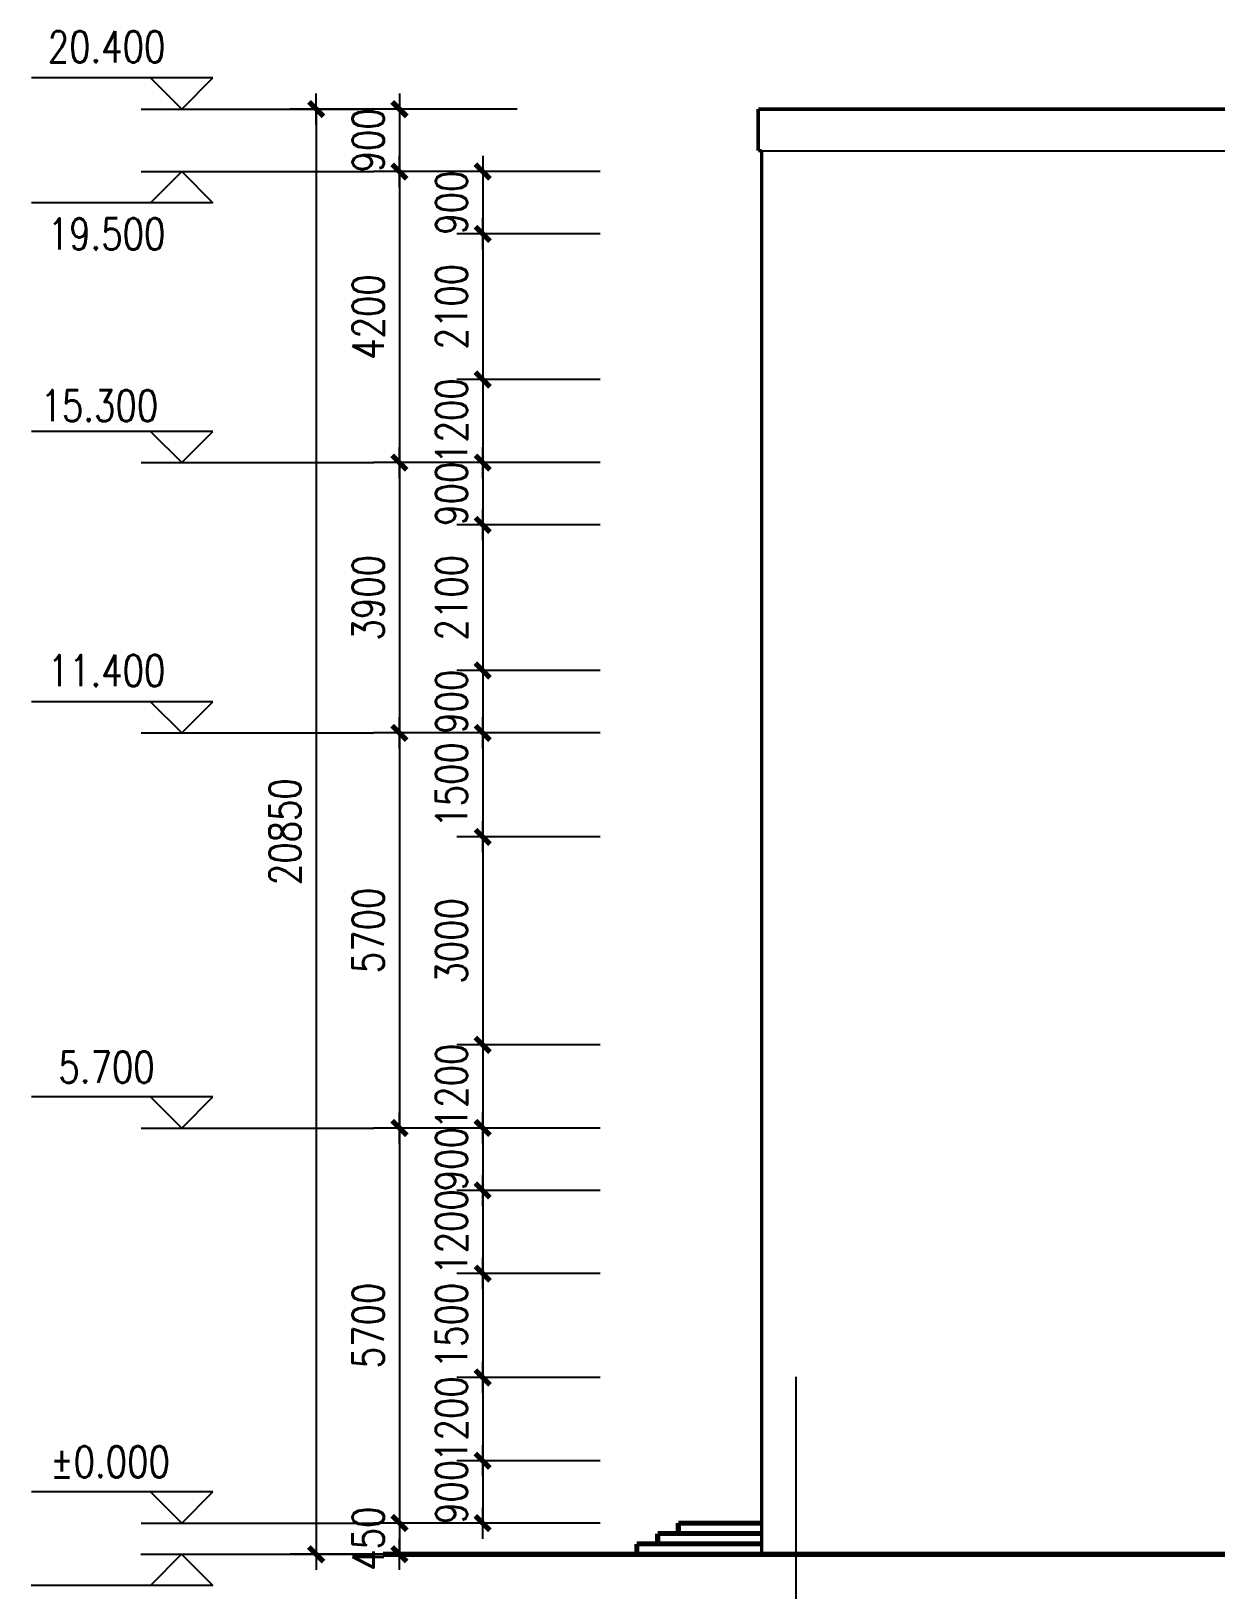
# Model space of a CAD drawing. Extents: x -55219 to 470149, y 494712 to 780039.
# Drawn here: x 98432 to 115514, y 510112 to 532600 of the extents above; entities that cross this region are included whole.
import ezdxf
from ezdxf.enums import TextEntityAlignment as Align

# ---------------------------------------------------------------- set-up
doc = ezdxf.new("R2010")
doc.units = 0
doc.header["$LTSCALE"] = 1500
doc.header["$MEASUREMENT"] = 0
doc.layers.get('0').update_dxf_attribs({"linetype": 'CONTINUOUS'})
doc.layers.get('DEFPOINTS').update_dxf_attribs({"linetype": 'CONTINUOUS'})
doc.layers.add('LVTRY', color=6, linetype='CONTINUOUS')
doc.styles.add('DIM_FONT', font='SIMPLEX.shx', dxfattribs={"width": 0.8})
doc.dimstyles.new('DIMB150', dxfattribs={"dimscale": 1.5, "dimtxt": 300, "dimasz": 1, "dimexe": 250, "dimexo": 300, "dimgap": 150, "dimtad": 1, "dimdec": 0, "dimzin": 0, "dimdsep": 46, "dimtxsty": 'DIM_FONT', "dimblk": '_DIMX', "dimcen": 0.09, "dimse2": 1, "dimclrt": 7, "dimadec": 0, "dimazin": 0, "dimtfac": 1, "dimtdec": 0, "dimtix": 1, "dimtmove": 2, "dimatfit": 3, "dimldrblk": '_DIMX', "dimfxl": 1, "dimtolj": 1, "dimtzin": 0, "dimarcsym": 0})
doc.dimstyles.new('DIMN150', dxfattribs={"dimscale": 1.5, "dimtxt": 300, "dimasz": 1, "dimexe": 250, "dimexo": 300, "dimgap": 150, "dimtad": 1, "dimdec": 0, "dimzin": 0, "dimdsep": 46, "dimtxsty": 'DIM_FONT', "dimblk": '_DIMX', "dimcen": 0.09, "dimclrt": 7, "dimadec": 0, "dimazin": 0, "dimtfac": 1, "dimtdec": 0, "dimtix": 1, "dimtmove": 2, "dimatfit": 3, "dimldrblk": '_DIMX', "dimfxl": 1, "dimtolj": 1, "dimtzin": 0, "dimarcsym": 0})

# ---------------------------------------------------------------- blocks, each defined once
blk = doc.blocks.new('_DIMX')
blk.add_line((-150, 0), (150, 0))
at = {"const_width": 50}
blk.add_lwpolyline([(-70, -70), (70, 70)], dxfattribs=at)
blk = doc.blocks.new('*D686')
at = {"color": 0, "linetype": 'ByBlock'}
for p, q in [((104238, 531475), (102167, 531475)), ((102542, 531473), (102542, 510626)), ((104238, 510625), (102167, 510625))]:
    blk.add_line(p, q, dxfattribs=at)
at = {"layer": 'DEFPOINTS', "color": 0, "linetype": 'ByBlock'}
for p in [(104688, 531475), (102542, 510625), (104688, 510625)]:
    blk.add_point(p, dxfattribs=at)
at = {"color": 0, "linetype": 'ByBlock', "xscale": 1.5, "yscale": 1.5, "zscale": 1.5}
for p, rotation in [((102542, 531475), 90), ((102542, 510625), 270)]:
    blk.add_blockref('_DIMX', p, dxfattribs=dict(at, rotation=rotation))
at = {"color": 7, "linetype": 'ByBlock', "insert": (102092, 521050), "char_height": 450, "attachment_point": 5, "rotation": 90, "style": 'DIM_FONT'}
blk.add_mtext('\\A1;20850', dxfattribs=at)
blk = doc.blocks.new('*D684')
at = {"color": 0, "linetype": 'ByBlock'}
for p, q in [((105438, 511075), (103367, 511075)), ((103742, 511076), (103742, 511078)), ((103742, 511075), (103742, 510625)), ((105438, 510625), (103367, 510625)), ((103742, 510623), (103742, 510622))]:
    blk.add_line(p, q, dxfattribs=at)
at = {"layer": 'DEFPOINTS', "color": 0, "linetype": 'ByBlock'}
for p in [(105888, 511075), (103742, 510625), (105888, 510625)]:
    blk.add_point(p, dxfattribs=at)
at = {"color": 0, "linetype": 'ByBlock', "xscale": 1.5, "yscale": 1.5, "zscale": 1.5}
for p, rotation in [((103742, 511075), 270), ((103742, 510625), 90)]:
    blk.add_blockref('_DIMX', p, dxfattribs=dict(at, rotation=rotation))
at = {"color": 7, "linetype": 'ByBlock', "insert": (103292, 510850), "char_height": 450, "attachment_point": 5, "rotation": 90, "style": 'DIM_FONT'}
blk.add_mtext('\\A1;450', dxfattribs=at)
blk = doc.blocks.new('*D683')
at = {"color": 0, "linetype": 'ByBlock'}
for p, q in [((105438, 516775), (103367, 516775)), ((103742, 516773), (103742, 511076)), ((105438, 511075), (103367, 511075))]:
    blk.add_line(p, q, dxfattribs=at)
at = {"layer": 'DEFPOINTS', "color": 0, "linetype": 'ByBlock'}
for p in [(105888, 516775), (103742, 511075), (105888, 511075)]:
    blk.add_point(p, dxfattribs=at)
at = {"color": 0, "linetype": 'ByBlock', "xscale": 1.5, "yscale": 1.5, "zscale": 1.5}
for p, rotation in [((103742, 516775), 90), ((103742, 511075), 270)]:
    blk.add_blockref('_DIMX', p, dxfattribs=dict(at, rotation=rotation))
at = {"color": 7, "linetype": 'ByBlock', "insert": (103292, 513925), "char_height": 450, "attachment_point": 5, "rotation": 90, "style": 'DIM_FONT'}
blk.add_mtext('\\A1;5700', dxfattribs=at)
blk = doc.blocks.new('*D682')
at = {"color": 0, "linetype": 'ByBlock'}
for p, q in [((105438, 522475), (103367, 522475)), ((103742, 522473), (103742, 516776)), ((105438, 516775), (103367, 516775))]:
    blk.add_line(p, q, dxfattribs=at)
at = {"layer": 'DEFPOINTS', "color": 0, "linetype": 'ByBlock'}
for p in [(105888, 522475), (103742, 516775), (105888, 516775)]:
    blk.add_point(p, dxfattribs=at)
at = {"color": 0, "linetype": 'ByBlock', "xscale": 1.5, "yscale": 1.5, "zscale": 1.5}
for p, rotation in [((103742, 522475), 90), ((103742, 516775), 270)]:
    blk.add_blockref('_DIMX', p, dxfattribs=dict(at, rotation=rotation))
at = {"color": 7, "linetype": 'ByBlock', "insert": (103292, 519625), "char_height": 450, "attachment_point": 5, "rotation": 90, "style": 'DIM_FONT'}
blk.add_mtext('\\A1;5700', dxfattribs=at)
blk = doc.blocks.new('*D681')
at = {"color": 0, "linetype": 'ByBlock'}
for p, q in [((105438, 526375), (103367, 526375)), ((103742, 526373), (103742, 522476)), ((105438, 522475), (103367, 522475))]:
    blk.add_line(p, q, dxfattribs=at)
at = {"layer": 'DEFPOINTS', "color": 0, "linetype": 'ByBlock'}
for p in [(105888, 526375), (103742, 522475), (105888, 522475)]:
    blk.add_point(p, dxfattribs=at)
at = {"color": 0, "linetype": 'ByBlock', "xscale": 1.5, "yscale": 1.5, "zscale": 1.5}
for p, rotation in [((103742, 526375), 90), ((103742, 522475), 270)]:
    blk.add_blockref('_DIMX', p, dxfattribs=dict(at, rotation=rotation))
at = {"color": 7, "linetype": 'ByBlock', "insert": (103292, 524425), "char_height": 450, "attachment_point": 5, "rotation": 90, "style": 'DIM_FONT'}
blk.add_mtext('\\A1;3900', dxfattribs=at)
blk = doc.blocks.new('*D680')
at = {"color": 0, "linetype": 'ByBlock'}
for p, q in [((105438, 531475), (103367, 531475)), ((103742, 531476), (103742, 531478)), ((103742, 531475), (103742, 530575)), ((103742, 530573), (103742, 530572))]:
    blk.add_line(p, q, dxfattribs=at)
at = {"layer": 'DEFPOINTS', "color": 0, "linetype": 'ByBlock'}
for p in [(105888, 531475), (103742, 530575), (105888, 530575)]:
    blk.add_point(p, dxfattribs=at)
at = {"color": 0, "linetype": 'ByBlock', "xscale": 1.5, "yscale": 1.5, "zscale": 1.5}
for p, rotation in [((103742, 531475), 270), ((103742, 530575), 90)]:
    blk.add_blockref('_DIMX', p, dxfattribs=dict(at, rotation=rotation))
at = {"color": 7, "linetype": 'ByBlock', "insert": (103292, 531025), "char_height": 450, "attachment_point": 5, "rotation": 90, "style": 'DIM_FONT'}
blk.add_mtext('\\A1;900', dxfattribs=at)
blk = doc.blocks.new('*D685')
at = {"color": 0, "linetype": 'ByBlock'}
for p, q in [((105438, 530575), (103367, 530575)), ((103742, 530573), (103742, 526376)), ((105438, 526375), (103367, 526375))]:
    blk.add_line(p, q, dxfattribs=at)
at = {"layer": 'DEFPOINTS', "color": 0, "linetype": 'ByBlock'}
for p in [(105888, 530575), (103742, 526375), (105888, 526375)]:
    blk.add_point(p, dxfattribs=at)
at = {"color": 0, "linetype": 'ByBlock', "xscale": 1.5, "yscale": 1.5, "zscale": 1.5}
for p, rotation in [((103742, 530575), 90), ((103742, 526375), 270)]:
    blk.add_blockref('_DIMX', p, dxfattribs=dict(at, rotation=rotation))
at = {"color": 7, "linetype": 'ByBlock', "insert": (103292, 528475), "char_height": 450, "attachment_point": 5, "rotation": 90, "style": 'DIM_FONT'}
blk.add_mtext('\\A1;4200', dxfattribs=at)
blk = doc.blocks.new('*D705')
at = {"color": 0, "linetype": 'ByBlock'}
for p, q in [((106638, 530575), (104567, 530575)), ((104942, 530576), (104942, 530578)), ((104942, 530575), (104942, 529675)), ((106638, 529675), (104567, 529675)), ((104942, 529673), (104942, 529672))]:
    blk.add_line(p, q, dxfattribs=at)
at = {"layer": 'DEFPOINTS', "color": 0, "linetype": 'ByBlock'}
for p in [(107088, 530575), (104942, 529675), (107088, 529675)]:
    blk.add_point(p, dxfattribs=at)
at = {"color": 0, "linetype": 'ByBlock', "xscale": 1.5, "yscale": 1.5, "zscale": 1.5}
for p, rotation in [((104942, 530575), 270), ((104942, 529675), 90)]:
    blk.add_blockref('_DIMX', p, dxfattribs=dict(at, rotation=rotation))
at = {"color": 7, "linetype": 'ByBlock', "insert": (104492, 530125), "char_height": 450, "attachment_point": 5, "rotation": 90, "style": 'DIM_FONT'}
blk.add_mtext('\\A1;900', dxfattribs=at)
blk = doc.blocks.new('*D704')
at = {"color": 0, "linetype": 'ByBlock'}
for p, q in [((106638, 526375), (104567, 526375)), ((104942, 526376), (104942, 526378)), ((104942, 526375), (104942, 525475)), ((106638, 525475), (104567, 525475)), ((104942, 525473), (104942, 525472))]:
    blk.add_line(p, q, dxfattribs=at)
at = {"layer": 'DEFPOINTS', "color": 0, "linetype": 'ByBlock'}
for p in [(107088, 526375), (104942, 525475), (107088, 525475)]:
    blk.add_point(p, dxfattribs=at)
at = {"color": 0, "linetype": 'ByBlock', "xscale": 1.5, "yscale": 1.5, "zscale": 1.5}
for p, rotation in [((104942, 526375), 270), ((104942, 525475), 90)]:
    blk.add_blockref('_DIMX', p, dxfattribs=dict(at, rotation=rotation))
at = {"color": 7, "linetype": 'ByBlock', "insert": (104492, 525925), "char_height": 450, "attachment_point": 5, "rotation": 90, "style": 'DIM_FONT'}
blk.add_mtext('\\A1;900', dxfattribs=at)
blk = doc.blocks.new('*D703')
at = {"color": 0, "linetype": 'ByBlock'}
for p, q in [((106638, 522475), (104567, 522475)), ((104942, 522476), (104942, 522478)), ((104942, 522475), (104942, 520975)), ((106638, 520975), (104567, 520975)), ((104942, 520973), (104942, 520972))]:
    blk.add_line(p, q, dxfattribs=at)
at = {"layer": 'DEFPOINTS', "color": 0, "linetype": 'ByBlock'}
for p in [(107088, 522475), (104942, 520975), (107088, 520975)]:
    blk.add_point(p, dxfattribs=at)
at = {"color": 0, "linetype": 'ByBlock', "xscale": 1.5, "yscale": 1.5, "zscale": 1.5}
for p, rotation in [((104942, 522475), 270), ((104942, 520975), 90)]:
    blk.add_blockref('_DIMX', p, dxfattribs=dict(at, rotation=rotation))
at = {"color": 7, "linetype": 'ByBlock', "insert": (104492, 521725), "char_height": 450, "attachment_point": 5, "rotation": 90, "style": 'DIM_FONT'}
blk.add_mtext('\\A1;1500', dxfattribs=at)
blk = doc.blocks.new('*D702')
at = {"color": 0, "linetype": 'ByBlock'}
for p, q in [((106638, 516775), (104567, 516775)), ((104942, 516776), (104942, 516778)), ((104942, 516775), (104942, 515875)), ((106638, 515875), (104567, 515875)), ((104942, 515873), (104942, 515872))]:
    blk.add_line(p, q, dxfattribs=at)
at = {"layer": 'DEFPOINTS', "color": 0, "linetype": 'ByBlock'}
for p in [(107088, 516775), (104942, 515875), (107088, 515875)]:
    blk.add_point(p, dxfattribs=at)
at = {"color": 0, "linetype": 'ByBlock', "xscale": 1.5, "yscale": 1.5, "zscale": 1.5}
for p, rotation in [((104942, 516775), 270), ((104942, 515875), 90)]:
    blk.add_blockref('_DIMX', p, dxfattribs=dict(at, rotation=rotation))
at = {"color": 7, "linetype": 'ByBlock', "insert": (104492, 516325), "char_height": 450, "attachment_point": 5, "rotation": 90, "style": 'DIM_FONT'}
blk.add_mtext('\\A1;900', dxfattribs=at)
blk = doc.blocks.new('*D706')
at = {"color": 0, "linetype": 'ByBlock'}
for p, q in [((106638, 529675), (104567, 529675)), ((104942, 529673), (104942, 527576)), ((106638, 527575), (104567, 527575))]:
    blk.add_line(p, q, dxfattribs=at)
at = {"layer": 'DEFPOINTS', "color": 0, "linetype": 'ByBlock'}
for p in [(107088, 529675), (104942, 527575), (107088, 527575)]:
    blk.add_point(p, dxfattribs=at)
at = {"color": 0, "linetype": 'ByBlock', "xscale": 1.5, "yscale": 1.5, "zscale": 1.5}
for p, rotation in [((104942, 529675), 90), ((104942, 527575), 270)]:
    blk.add_blockref('_DIMX', p, dxfattribs=dict(at, rotation=rotation))
at = {"color": 7, "linetype": 'ByBlock', "insert": (104492, 528625), "char_height": 450, "attachment_point": 5, "rotation": 90, "style": 'DIM_FONT'}
blk.add_mtext('\\A1;2100', dxfattribs=at)
blk = doc.blocks.new('*D707')
at = {"color": 0, "linetype": 'ByBlock'}
for p, q in [((106638, 527575), (104567, 527575)), ((104942, 527576), (104942, 527578)), ((104942, 527575), (104942, 526375)), ((106638, 526375), (104567, 526375)), ((104942, 526373), (104942, 526372))]:
    blk.add_line(p, q, dxfattribs=at)
at = {"layer": 'DEFPOINTS', "color": 0, "linetype": 'ByBlock'}
for p in [(107088, 527575), (104942, 526375), (107088, 526375)]:
    blk.add_point(p, dxfattribs=at)
at = {"color": 0, "linetype": 'ByBlock', "xscale": 1.5, "yscale": 1.5, "zscale": 1.5}
for p, rotation in [((104942, 527575), 270), ((104942, 526375), 90)]:
    blk.add_blockref('_DIMX', p, dxfattribs=dict(at, rotation=rotation))
at = {"color": 7, "linetype": 'ByBlock', "insert": (104492, 526975), "char_height": 450, "attachment_point": 5, "rotation": 90, "style": 'DIM_FONT'}
blk.add_mtext('\\A1;1200', dxfattribs=at)
blk = doc.blocks.new('*D708')
at = {"color": 0, "linetype": 'ByBlock'}
for p, q in [((106638, 525475), (104567, 525475)), ((104942, 525473), (104942, 523376)), ((106638, 523375), (104567, 523375))]:
    blk.add_line(p, q, dxfattribs=at)
at = {"layer": 'DEFPOINTS', "color": 0, "linetype": 'ByBlock'}
for p in [(107088, 525475), (104942, 523375), (107088, 523375)]:
    blk.add_point(p, dxfattribs=at)
at = {"color": 0, "linetype": 'ByBlock', "xscale": 1.5, "yscale": 1.5, "zscale": 1.5}
for p, rotation in [((104942, 525475), 90), ((104942, 523375), 270)]:
    blk.add_blockref('_DIMX', p, dxfattribs=dict(at, rotation=rotation))
at = {"color": 7, "linetype": 'ByBlock', "insert": (104492, 524425), "char_height": 450, "attachment_point": 5, "rotation": 90, "style": 'DIM_FONT'}
blk.add_mtext('\\A1;2100', dxfattribs=at)
blk = doc.blocks.new('*D709')
at = {"color": 0, "linetype": 'ByBlock'}
for p, q in [((106638, 520975), (104567, 520975)), ((104942, 520973), (104942, 517976)), ((106638, 517975), (104567, 517975))]:
    blk.add_line(p, q, dxfattribs=at)
at = {"layer": 'DEFPOINTS', "color": 0, "linetype": 'ByBlock'}
for p in [(107088, 520975), (104942, 517975), (107088, 517975)]:
    blk.add_point(p, dxfattribs=at)
at = {"color": 0, "linetype": 'ByBlock', "xscale": 1.5, "yscale": 1.5, "zscale": 1.5}
for p, rotation in [((104942, 520975), 90), ((104942, 517975), 270)]:
    blk.add_blockref('_DIMX', p, dxfattribs=dict(at, rotation=rotation))
at = {"color": 7, "linetype": 'ByBlock', "insert": (104492, 519475), "char_height": 450, "attachment_point": 5, "rotation": 90, "style": 'DIM_FONT'}
blk.add_mtext('\\A1;3000', dxfattribs=at)
blk = doc.blocks.new('*D710')
at = {"color": 0, "linetype": 'ByBlock'}
for p, q in [((106638, 517975), (104567, 517975)), ((104942, 517976), (104942, 517978)), ((104942, 517975), (104942, 516775)), ((106638, 516775), (104567, 516775)), ((104942, 516773), (104942, 516772))]:
    blk.add_line(p, q, dxfattribs=at)
at = {"layer": 'DEFPOINTS', "color": 0, "linetype": 'ByBlock'}
for p in [(107088, 517975), (104942, 516775), (107088, 516775)]:
    blk.add_point(p, dxfattribs=at)
at = {"color": 0, "linetype": 'ByBlock', "xscale": 1.5, "yscale": 1.5, "zscale": 1.5}
for p, rotation in [((104942, 517975), 270), ((104942, 516775), 90)]:
    blk.add_blockref('_DIMX', p, dxfattribs=dict(at, rotation=rotation))
at = {"color": 7, "linetype": 'ByBlock', "insert": (104492, 517375), "char_height": 450, "attachment_point": 5, "rotation": 90, "style": 'DIM_FONT'}
blk.add_mtext('\\A1;1200', dxfattribs=at)
blk = doc.blocks.new('*D711')
at = {"color": 0, "linetype": 'ByBlock'}
for p, q in [((106638, 515875), (104567, 515875)), ((104942, 515876), (104942, 515878)), ((104942, 515875), (104942, 514675)), ((106638, 514675), (104567, 514675)), ((104942, 514673), (104942, 514672))]:
    blk.add_line(p, q, dxfattribs=at)
at = {"layer": 'DEFPOINTS', "color": 0, "linetype": 'ByBlock'}
for p in [(107088, 515875), (104942, 514675), (107088, 514675)]:
    blk.add_point(p, dxfattribs=at)
at = {"color": 0, "linetype": 'ByBlock', "xscale": 1.5, "yscale": 1.5, "zscale": 1.5}
for p, rotation in [((104942, 515875), 270), ((104942, 514675), 90)]:
    blk.add_blockref('_DIMX', p, dxfattribs=dict(at, rotation=rotation))
at = {"color": 7, "linetype": 'ByBlock', "insert": (104492, 515275), "char_height": 450, "attachment_point": 5, "rotation": 90, "style": 'DIM_FONT'}
blk.add_mtext('\\A1;1200', dxfattribs=at)
blk = doc.blocks.new('*D712')
at = {"color": 0, "linetype": 'ByBlock'}
for p, q in [((106638, 514675), (104567, 514675)), ((104942, 514676), (104942, 514678)), ((104942, 514675), (104942, 513175)), ((106638, 513175), (104567, 513175)), ((104942, 513173), (104942, 513172))]:
    blk.add_line(p, q, dxfattribs=at)
at = {"layer": 'DEFPOINTS', "color": 0, "linetype": 'ByBlock'}
for p in [(107088, 514675), (104942, 513175), (107088, 513175)]:
    blk.add_point(p, dxfattribs=at)
at = {"color": 0, "linetype": 'ByBlock', "xscale": 1.5, "yscale": 1.5, "zscale": 1.5}
for p, rotation in [((104942, 514675), 270), ((104942, 513175), 90)]:
    blk.add_blockref('_DIMX', p, dxfattribs=dict(at, rotation=rotation))
at = {"color": 7, "linetype": 'ByBlock', "insert": (104492, 513925), "char_height": 450, "attachment_point": 5, "rotation": 90, "style": 'DIM_FONT'}
blk.add_mtext('\\A1;1500', dxfattribs=at)
blk = doc.blocks.new('*D713')
at = {"color": 0, "linetype": 'ByBlock'}
for p, q in [((106638, 513175), (104567, 513175)), ((104942, 513176), (104942, 513178)), ((104942, 513175), (104942, 511975)), ((106638, 511975), (104567, 511975)), ((104942, 511973), (104942, 511972))]:
    blk.add_line(p, q, dxfattribs=at)
at = {"layer": 'DEFPOINTS', "color": 0, "linetype": 'ByBlock'}
for p in [(107088, 513175), (104942, 511975), (107088, 511975)]:
    blk.add_point(p, dxfattribs=at)
at = {"color": 0, "linetype": 'ByBlock', "xscale": 1.5, "yscale": 1.5, "zscale": 1.5}
for p, rotation in [((104942, 513175), 270), ((104942, 511975), 90)]:
    blk.add_blockref('_DIMX', p, dxfattribs=dict(at, rotation=rotation))
at = {"color": 7, "linetype": 'ByBlock', "insert": (104492, 512575), "char_height": 450, "attachment_point": 5, "rotation": 90, "style": 'DIM_FONT'}
blk.add_mtext('\\A1;1200', dxfattribs=at)
blk = doc.blocks.new('*D714')
at = {"color": 0, "linetype": 'ByBlock'}
for p, q in [((106638, 511975), (104567, 511975)), ((104942, 511976), (104942, 511978)), ((104942, 511975), (104942, 511075)), ((106638, 511075), (104567, 511075)), ((104942, 511073), (104942, 511072))]:
    blk.add_line(p, q, dxfattribs=at)
at = {"layer": 'DEFPOINTS', "color": 0, "linetype": 'ByBlock'}
for p in [(107088, 511975), (104942, 511075), (107088, 511075)]:
    blk.add_point(p, dxfattribs=at)
at = {"color": 0, "linetype": 'ByBlock', "xscale": 1.5, "yscale": 1.5, "zscale": 1.5}
for p, rotation in [((104942, 511975), 270), ((104942, 511075), 90)]:
    blk.add_blockref('_DIMX', p, dxfattribs=dict(at, rotation=rotation))
at = {"color": 7, "linetype": 'ByBlock', "insert": (104492, 511525), "char_height": 450, "attachment_point": 5, "rotation": 90, "style": 'DIM_FONT'}
blk.add_mtext('\\A1;900', dxfattribs=at)
blk = doc.blocks.new('*D715')
at = {"color": 0, "linetype": 'ByBlock'}
for p, q in [((106638, 523375), (104567, 523375)), ((104942, 523376), (104942, 523378)), ((104942, 523375), (104942, 522475)), ((106638, 522475), (104567, 522475)), ((104942, 522473), (104942, 522472))]:
    blk.add_line(p, q, dxfattribs=at)
at = {"layer": 'DEFPOINTS', "color": 0, "linetype": 'ByBlock'}
for p in [(107088, 523375), (104942, 522475), (107088, 522475)]:
    blk.add_point(p, dxfattribs=at)
at = {"color": 0, "linetype": 'ByBlock', "xscale": 1.5, "yscale": 1.5, "zscale": 1.5}
for p, rotation in [((104942, 523375), 270), ((104942, 522475), 90)]:
    blk.add_blockref('_DIMX', p, dxfattribs=dict(at, rotation=rotation))
at = {"color": 7, "linetype": 'ByBlock', "insert": (104492, 522925), "char_height": 450, "attachment_point": 5, "rotation": 90, "style": 'DIM_FONT'}
blk.add_mtext('\\A1;900', dxfattribs=at)

msp = doc.modelspace()

# ---------------------------------------------------------------- linework, layer by layer
at = {"layer": 'LVTRY', "color": 7}
for p, q in [((100603, 531924.6), (98434.4, 531924.6)), ((101053, 531924.6), (100153, 531924.6)), ((100153, 531924.6), (100603, 531474.6)), ((100603, 531474.6), (101053, 531924.6)), ((100017.6, 531474.6), (103370.1, 531474.6)), ((108964.7, 530874.6), (154764.7, 530874.6)), ((100017.6, 530574.6), (103370.1, 530574.6)), ((100153, 530124.6), (100603, 530574.6)), ((100603, 530574.6), (101053, 530124.6)), ((100603, 530124.6), (98434.4, 530124.6)), ((101053, 530124.6), (100153, 530124.6)), ((100603, 526824.6), (98434.4, 526824.6)), ((100153, 526824.6), (100603, 526374.6)), ((101053, 526824.6), (100153, 526824.6)), ((100603, 526374.6), (101053, 526824.6)), ((100017.6, 526374.6), (103370.1, 526374.6)), ((100603, 522924.6), (98434.4, 522924.6)), ((101053, 522924.6), (100153, 522924.6)), ((100153, 522924.6), (100603, 522474.6)), ((100603, 522474.6), (101053, 522924.6)), ((100017.6, 522474.6), (103370.1, 522474.6)), ((100603, 517224.6), (98434.4, 517224.6)), ((100153, 517224.6), (100603, 516774.6)), ((101053, 517224.6), (100153, 517224.6)), ((100603, 516774.6), (101053, 517224.6)), ((100017.6, 516774.6), (103370.1, 516774.6)), ((109464.7, 507875.9), (109464.7, 513184.3)), ((100603, 511524.6), (98434.4, 511524.6)), ((101053, 511524.6), (100153, 511524.6)), ((100153, 511524.6), (100603, 511074.6)), ((100603, 511074.6), (101053, 511524.6)), ((100017.6, 511074.6), (103370.1, 511074.6)), ((100014.9, 510624.6), (103367.4, 510624.6)), ((100150.2, 510174.6), (100600.2, 510624.6)), ((100600.2, 510624.6), (101050.2, 510174.6)), ((100600.2, 510174.6), (98431.7, 510174.6)), ((101050.2, 510174.6), (100150.2, 510174.6))]:
    msp.add_line(p, q, dxfattribs=at)
for points, const_width in [([(108914.7, 531474.6), (108914.7, 530874.6)], 50), ([(108964.7, 531474.6), (108914.7, 531474.6)], 50), ([(108964.7, 531474.6), (154764.7, 531474.6)], 50), ([(108914.7, 530874.6), (108964.7, 530874.6)], 50), ([(108964.7, 510624.6), (108964.7, 530874.6)], 50), ([(107464.7, 510924.6), (107464.7, 510774.6)], 75), ([(108964.7, 510924.6), (107464.7, 510924.6)], 75), ([(107764.7, 511074.6), (107764.7, 510924.6)], 75), ([(108964.7, 511074.6), (107764.7, 511074.6)], 75), ([(107164.7, 510774.6), (107164.7, 510624.6)], 75), ([(108964.7, 510774.6), (107164.7, 510774.6)], 75), ([(103504.7, 510624.6), (108964.7, 510624.6)], 75), ([(108880.9, 510624.6), (180090, 510624.6)], 75)]:
    msp.add_lwpolyline(points, dxfattribs=dict(at, const_width=const_width))

# ---------------------------------------------------------------- texts
at = {"layer": 'LVTRY', "color": 7, "style": 'DIM_FONT', "width": 0.8}
for s, p in [('20.400', (99518.7, 532374.6)), ('19.500', (99518.7, 529674.6)), ('15.300', (99415.6, 527197.5)), ('11.400', (99518.7, 523374.6)), ('5.700', (99518.7, 517653.7)), ('%%p0.000', (99568.4, 511958))]:
    msp.add_text(s, height=450, dxfattribs=at).set_placement(p, align=Align.MIDDLE)

# ---------------------------------------------------------------- dimensions: what is measured, and where the dimension line sits
at = {"layer": 'LVTRY', "color": 7}
for base, p1, p2, dimstyle, picture, middle in [((102542.4, 510624.6), (104688.4, 531474.6), (104688.4, 510624.6), 'DIMN150', '*D686', (102092.4, 521049.6)), ((103742.4, 530574.6), (105888.4, 531474.6), (105888.4, 530574.6), 'DIMB150', '*D680', (103292.4, 531024.6)), ((103742.4, 526374.6), (105888.4, 530574.6), (105888.4, 526374.6), 'DIMN150', '*D685', (103292.4, 528474.6)), ((104942.4, 529674.6), (107088.4, 530574.6), (107088.4, 529674.6), 'DIMN150', '*D705', (104492.4, 530124.6)), ((104942.4, 527574.6), (107088.4, 529674.6), (107088.4, 527574.6), 'DIMN150', '*D706', (104492.4, 528624.6)), ((104942.4, 526374.6), (107088.4, 527574.6), (107088.4, 526374.6), 'DIMN150', '*D707', (104492.4, 526974.6)), ((103742.4, 522474.6), (105888.4, 526374.6), (105888.4, 522474.6), 'DIMN150', '*D681', (103292.4, 524424.6)), ((104942.4, 525474.6), (107088.4, 526374.6), (107088.4, 525474.6), 'DIMN150', '*D704', (104492.4, 525924.6)), ((104942.4, 523374.6), (107088.4, 525474.6), (107088.4, 523374.6), 'DIMN150', '*D708', (104492.4, 524424.6)), ((104942.4, 522474.6), (107088.4, 523374.6), (107088.4, 522474.6), 'DIMN150', '*D715', (104492.4, 522924.6)), ((103742.4, 516774.6), (105888.4, 522474.6), (105888.4, 516774.6), 'DIMN150', '*D682', (103292.4, 519624.6)), ((104942.4, 520974.6), (107088.4, 522474.6), (107088.4, 520974.6), 'DIMN150', '*D703', (104492.4, 521724.6)), ((104942.4, 517974.6), (107088.4, 520974.6), (107088.4, 517974.6), 'DIMN150', '*D709', (104492.4, 519474.6)), ((104942.4, 516774.6), (107088.4, 517974.6), (107088.4, 516774.6), 'DIMN150', '*D710', (104492.4, 517374.6)), ((103742.4, 511074.6), (105888.4, 516774.6), (105888.4, 511074.6), 'DIMN150', '*D683', (103292.4, 513924.6)), ((104942.4, 515874.6), (107088.4, 516774.6), (107088.4, 515874.6), 'DIMN150', '*D702', (104492.4, 516324.6)), ((104942.4, 514674.6), (107088.4, 515874.6), (107088.4, 514674.6), 'DIMN150', '*D711', (104492.4, 515274.6)), ((104942.4, 513174.6), (107088.4, 514674.6), (107088.4, 513174.6), 'DIMN150', '*D712', (104492.4, 513924.6)), ((104942.4, 511974.6), (107088.4, 513174.6), (107088.4, 511974.6), 'DIMN150', '*D713', (104492.4, 512574.6)), ((104942.4, 511074.6), (107088.4, 511974.6), (107088.4, 511074.6), 'DIMN150', '*D714', (104492.4, 511524.6)), ((103742.4, 510624.6), (105888.4, 511074.6), (105888.4, 510624.6), 'DIMN150', '*D684', (103292.4, 510849.6))]:
    dim = msp.add_linear_dim(base=base, p1=p1, p2=p2, angle=90, dimstyle=dimstyle, dxfattribs=at)
    dim.commit()
    dim.dimension.update_dxf_attribs({"geometry": picture, "text_midpoint": middle})

doc.saveas('drawing.dxf')
